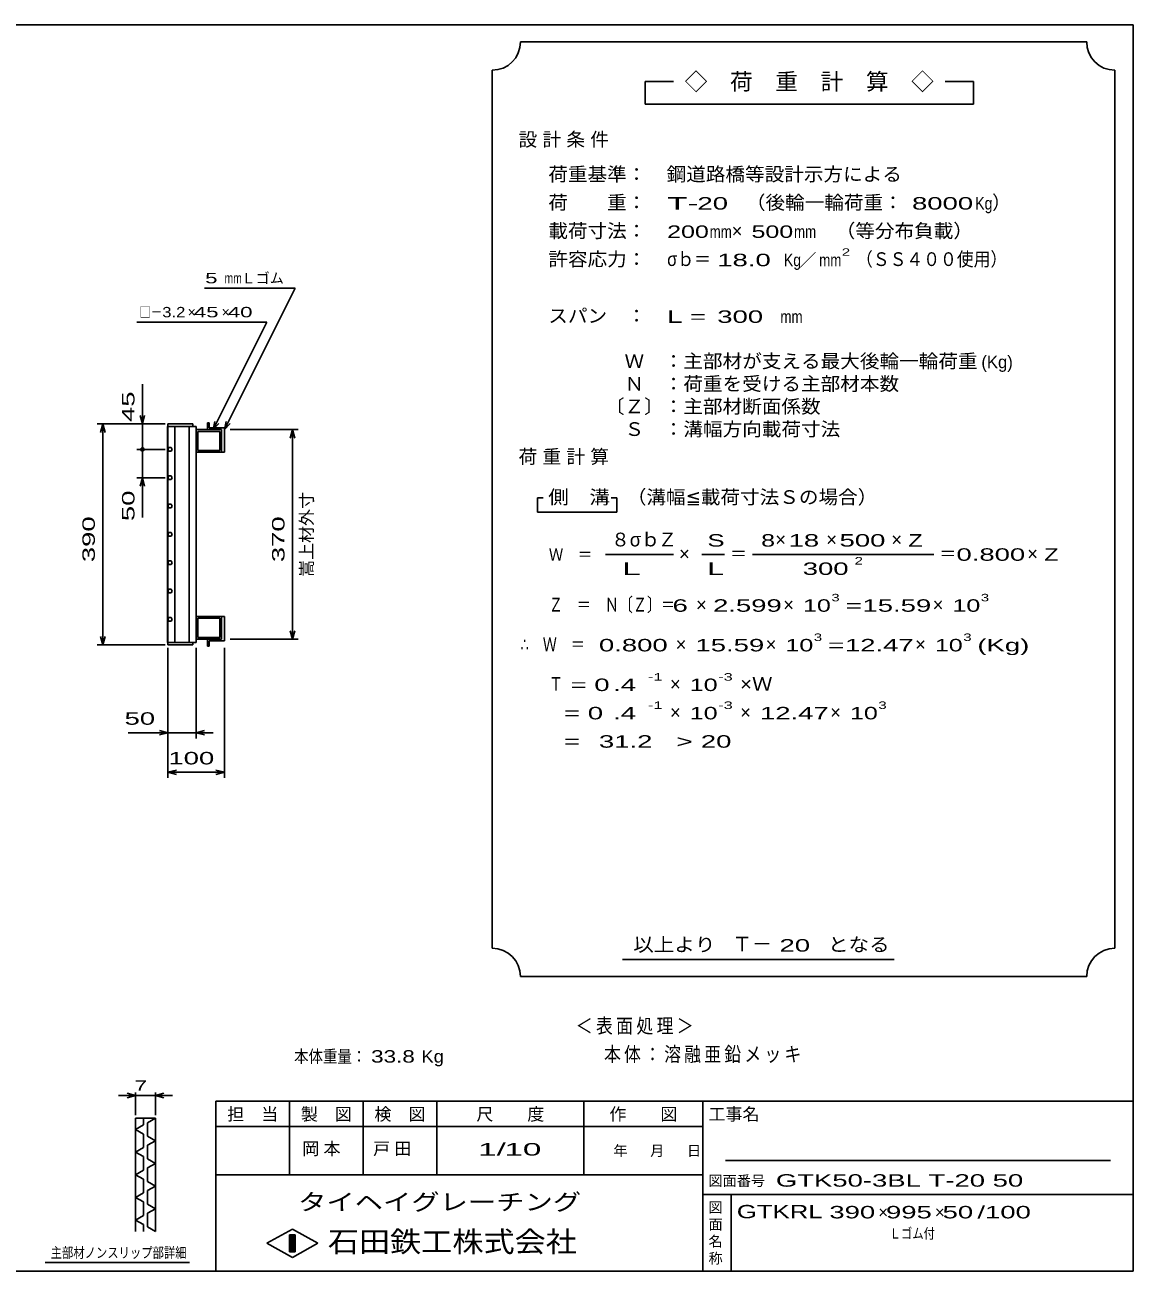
# Model space of a CAD drawing. Units: millimetres, scale not verified. Extents: x -1820 to 1731, y -1282 to 1054.
# Drawn here: x -227 to 1731, y -1146 to 1054 of the extents above; entities that cross this region are included whole.
import ezdxf
from ezdxf.enums import TextEntityAlignment as Align

# ---------------------------------------------------------------- set-up
doc = ezdxf.new("R2010")
doc.units = ezdxf.units.MM
doc.header["$LTSCALE"] = 10
for name, color, linetype, lineweight in [('0_2', 150, 'Continuous', 25), ('16', 3, 'Continuous', 25), ('22', 4, 'Continuous', 25), ('24', 2, 'Continuous', 25), ('32', 4, 'Continuous', 25)]:
    doc.layers.add(name, color=color, linetype=linetype, lineweight=lineweight)
doc.styles.add('ベクトル', font='')
doc.styles.get('ベクトル').set_extended_font_data('ベクトル')

msp = doc.modelspace()

# ---------------------------------------------------------------- linework, layer by layer
at = {"layer": '0_2'}
for p, q in [((-1729, 1053.5), (1731, 1053.5)), ((1731, 1053.5), (1731, -1146.5)), ((1731, -846.5), (111, -846.5)), ((111, -846.5), (111, -1146.5)), ((241, -846.5), (241, -976.5)), ((371, -976.5), (371, -846.5)), ((501, -846.5), (501, -976.5)), ((761, -976.5), (761, -846.5)), ((971, -846.5), (971, -1146.5)), ((971, -891.5), (111, -891.5)), ((1691, -951.5), (1011, -951.5)), ((111, -976.5), (971, -976.5)), ((971, -1011.5), (1731, -1011.5)), ((1021, -1146.5), (1021, -1011.5)), ((201, -1097.5), (246, -1072.5)), ((246, -1072.5), (291, -1097.5)), ((246, -1122.5), (201, -1097.5)), ((241, -1082.5), (251, -1082.5)), ((241, -1112.5), (241, -1082.5)), ((241, -1082.5), (243, -1082.5)), ((243, -1082.5), (243, -1112.5)), ((245, -1112.5), (245, -1082.5)), ((245, -1082.5), (247, -1082.5)), ((291, -1097.5), (246, -1122.5)), ((247, -1082.5), (247, -1112.5)), ((249, -1112.5), (249, -1082.5)), ((249, -1082.5), (251, -1082.5)), ((251, -1082.5), (251, -1112.5)), ((251, -1082.5), (251, -1112.5)), ((251, -1112.5), (241, -1112.5)), ((243, -1112.5), (245, -1112.5)), ((247, -1112.5), (249, -1112.5)), ((1731, -1146.5), (-1729, -1146.5))]:
    msp.add_line(p, q, dxfattribs=at)
at = {"layer": '16'}
for p, q in [((25.3, -36.5), (25.3, 344.5)), ((25.3, 344.5), (26, 344.5)), ((70, 349), (26, 349)), ((26, 349), (26, 344.5)), ((26, 344.5), (70, 344.5)), ((26, 344.5), (26, -36.5)), ((76, 344.5), (26, 344.5)), ((38.5, 344.5), (38.5, -36.5)), ((63.5, -36.5), (63.5, 344.5)), ((70, 344.5), (70, 349)), ((76, -36.5), (76, 344.5)), ((76, 339), (121, 339)), ((76, 299), (76, 339)), ((79, 336), (118, 336)), ((79, 302), (79, 336)), ((99, 351), (96, 351)), ((96, 351), (96, 339)), ((96, 339), (121, 339)), ((99, 342), (99, 351)), ((126, 342), (99, 342)), ((118, 336), (118, 302)), ((121, 339), (121, 299)), ((121, 339), (121, 299)), ((126, 299), (126, 342)), ((27.85, 307.24), (26, 303.98)), ((26, 303.98), (27.9, 300.74)), ((31.6, 307.26), (27.85, 307.24)), ((27.9, 300.74), (31.65, 300.76)), ((33.5, 304), (31.6, 307.26)), ((31.65, 300.76), (33.5, 304.02)), ((121, 299), (76, 299)), ((118, 302), (79, 302)), ((121, 299), (126, 299)), ((27.85, 257.24), (26, 253.98)), ((26, 253.98), (27.9, 250.74)), ((31.6, 257.26), (27.85, 257.24)), ((27.9, 250.74), (31.65, 250.76)), ((33.5, 254), (31.6, 257.26)), ((31.65, 250.76), (33.5, 254.02)), ((27.85, 207.24), (26, 203.98)), ((26, 203.98), (27.9, 200.74)), ((31.6, 207.26), (27.85, 207.24)), ((27.9, 200.74), (31.65, 200.76)), ((33.5, 204), (31.6, 207.26)), ((31.65, 200.76), (33.5, 204.02)), ((27.85, 157.24), (26, 153.98)), ((31.6, 157.26), (27.85, 157.24)), ((33.5, 154), (31.6, 157.26)), ((31.65, 150.76), (33.5, 154.02)), ((26, 153.98), (27.9, 150.74)), ((27.9, 150.74), (31.65, 150.76)), ((27.85, 107.24), (26, 103.98)), ((26, 103.98), (27.9, 100.74)), ((31.6, 107.26), (27.85, 107.24)), ((27.9, 100.74), (31.65, 100.76)), ((33.5, 104), (31.6, 107.26)), ((31.65, 100.76), (33.5, 104.02)), ((27.85, 57.24), (26, 53.98)), ((26, 53.98), (27.9, 50.74)), ((31.6, 57.26), (27.85, 57.24)), ((27.9, 50.74), (31.65, 50.76)), ((33.5, 54), (31.6, 57.26)), ((31.65, 50.76), (33.5, 54.02)), ((27.85, 7.24), (26, 3.98)), ((26, 3.98), (27.9, 0.74)), ((31.6, 7.26), (27.85, 7.24)), ((27.9, 0.74), (31.65, 0.76)), ((33.5, 4), (31.6, 7.26)), ((31.65, 0.76), (33.5, 4.02)), ((121, 9), (76, 9)), ((76, 9), (76, -31)), ((118, 6), (79, 6)), ((79, 6), (79, -28)), ((118, -28), (118, 6)), ((121, -31), (121, 9)), ((121, 9), (126, 9)), ((121, -31), (121, 9)), ((126, 9), (126, -34)), ((26, -36.5), (25.3, -36.5)), ((26, -36.5), (70, -36.5)), ((26, -41), (26, -36.5)), ((26, -36.5), (76, -36.5)), ((70, -41), (26, -41)), ((70, -36.5), (70, -41)), ((76, -31), (121, -31)), ((79, -28), (118, -28)), ((96, -43), (96, -31)), ((96, -31), (121, -31)), ((99, -43), (96, -43)), ((126, -34), (99, -34)), ((99, -34), (99, -43))]:
    msp.add_line(p, q, dxfattribs=at)
at = {"layer": '22'}
for p, q in [((91, 589), (251, 589)), ((126, 339), (251, 589)), ((-29, 529), (201, 529)), ((106, 339), (201, 529)), ((-19, 349), (-19, 419)), ((-19, 349), (-23, 364)), ((-15, 364), (-19, 349)), ((106, 339), (109, 353.6)), ((126, 339), (129, 353.6)), ((-99, 349), (21, 349)), ((-93, 334), (-89, 349)), ((-85, 334), (-89, 349)), ((-89, -41), (-89, 349)), ((21, 349), (-29, 349)), ((-19, 349), (-19, 304)), ((106, 339), (116, 350)), ((126, 339), (136, 350)), ((136, 339), (256, 339)), ((242, 324), (246, 339)), ((250, 324), (246, 339)), ((246, -31), (246, 339)), ((-29, 304), (21, 304)), ((-19, 254), (-19, 304)), ((-29, 254), (21, 254)), ((-23, 239), (-19, 254)), ((-15, 239), (-19, 254)), ((-19, 184), (-19, 254)), ((246, -31), (242, -16)), ((246, -31), (250, -16)), ((-99, -41), (21, -41)), ((-89, -41), (-93, -26)), ((-89, -41), (-85, -26)), ((136, -31), (256, -31)), ((26, -206), (26, -46)), ((26, -276), (26, -46)), ((76, -206), (76, -46)), ((126, -276), (126, -46)), ((-44, -196), (26, -196)), ((26, -196), (11, -192)), ((11, -200), (26, -196)), ((26, -196), (76, -196)), ((76, -196), (91, -192)), ((91, -200), (76, -196)), ((76, -196), (106, -196)), ((26, -266), (41, -262)), ((126, -266), (111, -262)), ((41, -270), (26, -266)), ((26, -266), (126, -266)), ((111, -270), (126, -266))]:
    msp.add_line(p, q, dxfattribs=at)
msp.add_circle((-19, 304), 3, dxfattribs=at)
at = {"layer": '24', "color": 4}
for p, q in [((1649, 1023.5), (649, 1023.5)), ((599, 973.5), (599, -576.5)), ((1699, -576.5), (1699, 973.5)), ((919, 953.5), (869, 953.5)), ((869, 953.5), (869, 913.5)), ((1449, 953.5), (1399, 953.5)), ((1449, 913.5), (1449, 953.5)), ((869, 913.5), (1449, 913.5)), ((689, 218.5), (679, 218.5)), ((679, 218.5), (679, 193.5)), ((819, 218.5), (809, 218.5)), ((819, 193.5), (819, 218.5)), ((679, 193.5), (819, 193.5)), ((799, 118.5), (919, 118.5)), ((969, 118.5), (1009, 118.5)), ((1059, 118.5), (1379, 118.5)), ((829, -596.5), (1309, -596.5)), ((649, -626.5), (1649, -626.5))]:
    msp.add_line(p, q, dxfattribs=at)
for centre, start, end in [((599, 1023.5), 270, 0), ((1699, 1023.5), 180, 270), ((599, -626.5), 0, 90), ((1699, -626.5), 90, 180)]:
    msp.add_arc(centre, 50, start, end, dxfattribs=at)
at = {"layer": '32'}
for p, q in [((-31, -836.5), (-46, -832.5)), ((-31, -871.5), (-31, -831.5)), ((4, -831.5), (4, -871.5)), ((4, -836.5), (19, -832.5)), ((-31, -836.5), (-61, -836.5)), ((-46, -840.5), (-31, -836.5)), ((-31, -836.5), (4, -836.5)), ((19, -840.5), (4, -836.5)), ((4, -836.5), (34, -836.5)), ((-31, -876.5), (4, -876.5)), ((-31, -1076.5), (-31, -876.5)), ((-17, -876.5), (-17, -888.5)), ((4, -876.5), (-10, -884.5)), ((4, -876.5), (4, -1076.5)), ((-17, -888.5), (-31, -896.5)), ((-31, -896.5), (-17, -904.5)), ((-10, -884.5), (-10, -908.5)), ((-17, -904.5), (-17, -928.5)), ((-10, -908.5), (4, -916.5)), ((4, -916.5), (-10, -924.5)), ((-17, -928.5), (-31, -936.5)), ((-31, -936.5), (-17, -944.5)), ((-17, -944.5), (-17, -968.5)), ((-10, -924.5), (-10, -948.5)), ((-10, -948.5), (4, -956.5)), ((4, -956.5), (-10, -964.5)), ((-10, -964.5), (-10, -988.5)), ((-17, -968.5), (-31, -976.5)), ((-31, -976.5), (-17, -984.5)), ((-17, -984.5), (-17, -1008.5)), ((-10, -988.5), (4, -996.5)), ((-17, -1008.5), (-31, -1016.5)), ((4, -996.5), (-10, -1004.5)), ((-10, -1004.5), (-10, -1028.5)), ((-31, -1016.5), (-17, -1024.5)), ((-17, -1024.5), (-17, -1048.5)), ((-10, -1028.5), (4, -1036.5)), ((-17, -1048.5), (-31, -1056.5)), ((4, -1036.5), (-10, -1044.5)), ((-10, -1044.5), (-10, -1068.5)), ((-31, -1056.5), (-17, -1064.5)), ((-17, -1064.5), (-17, -1076.5)), ((-10, -1068.5), (4, -1076.5)), ((64, -1131.5), (-191, -1131.5))]:
    msp.add_line(p, q, dxfattribs=at)

# ---------------------------------------------------------------- texts
at = {"layer": '0_2', "style": 'ベクトル'}
for s, height, p in [('担\u3000当', 21.99, (131, -869.5)), ('製\u3000図', 21.99, (261, -869.5)), ('検\u3000図', 21.99, (391, -869.5)), ('尺\u3000\u3000度', 21.99, (571, -869.5)), ('作\u3000\u3000図', 21.99, (806, -869.5)), ('工事名', 21.99, (981, -869.5)), ('年', 18.33, (813, -934)), ('月', 18.33, (878, -934)), ('日', 18.33, (943, -934)), ('図面番号', 18.33, (981, -987)), ('図', 18.33, (981, -1034)), ('面', 18.33, (981, -1064)), ('名', 18.33, (981, -1094)), ('称', 18.33, (981, -1124))]:
    msp.add_text(s, height=height, dxfattribs=at).set_placement(p, align=Align.MIDDLE_LEFT)
at = {"layer": '0_2', "color": 222, "style": 'ベクトル'}
for s, height, width, p in [('タイヘイグレーチング', 29.33, 1.25, (256, -1024.5)), ('石田鉄工株式会社', 36.66, 1.1, (308.5, -1094.5))]:
    msp.add_text(s, height=height, dxfattribs=dict(at, width=width)).set_placement(p, align=Align.MIDDLE_LEFT)
at = {"layer": '22', "color": 2, "style": 'ベクトル'}
for s, height, p in [('Ｌゴム', 18.33, (156, 606.5)), ('×', 18.33, (61, 546.5)), ('×', 18.33, (121, 546.5)), ('×', 21.99, (1281, -1042.5)), ('×', 21.99, (1381, -1042.5))]:
    msp.add_text(s, height=height, dxfattribs=at).set_placement(p, align=Align.MIDDLE_LEFT)
for s, height, width, p in [(' 5 ', 18.33, 1.6, (81, 606.5)), ('mm', 18.33, 0.75, (126, 606.5)), ('□－', 18.33, 0.8, (-24, 546.5)), ('3.2', 18.33, 1.2, (16, 546.5)), (' 45 ', 18.33, 1.6, (61, 546.5)), (' 40 ', 18.33, 1.6, (121, 546.5)), (' 50 ', 21.99, 1.65, (-64, -171)), (' 100 ', 21.99, 1.65, (13.5, -241)), ('本体重量：', 21.99, 0.85, (249, -767.5)), (' 33.8', 21.99, 1.35, (374, -767.5)), ('Kg', 21.99, 1.1, (474, -767.5)), ('1/', 21.99, 2, (574, -931.5)), (' 10 ', 21.99, 2, (604, -931.5)), ('GTK50-3BL T-20 50         ', 21.99, 1.65, (1100, -986.5)), ('GTKRL', 23.46, 1.45, (1031, -1041.5)), (' 390 ', 21.99, 1.65, (1181, -1042.5)), (' 995 ', 21.99, 1.65, (1281, -1042.5)), (' 50 ', 21.99, 1.65, (1381, -1042.5)), ('/', 21.99, 1.65, (1456, -1042.5)), (' 100 ', 21.99, 1.65, (1456, -1042.5)), ('Ｌゴム付', 18.33, 0.8, (1301, -1080))]:
    msp.add_text(s, height=height, dxfattribs=dict(at, width=width)).set_placement(p, align=Align.MIDDLE_LEFT)
at = {"layer": '22', "color": 2, "style": 'ベクトル', "width": 1.65}
for s, p in [(' 45 ', (-44, 339)), (' 50 ', (-44, 164)), (' 390 ', (-114, 91.5)), (' 370', (221, 91.5))]:
    msp.add_text(s, height=21.99, rotation=90, dxfattribs=at).set_placement(p, align=Align.MIDDLE_LEFT)
at = {"layer": '22', "color": 2, "style": 'ベクトル'}
msp.add_text('嵩上材外寸', height=21.99, rotation=90, dxfattribs=at).set_placement((271, 79), align=Align.MIDDLE_LEFT)
at = {"layer": '22', "color": 2, "attachment_point": 4, "style": 'ベクトル'}
for s, insert, char_height in [('\\T1.2;\\W0.85;＜表面処理＞', (746.5, -715), 25.66), ('\\T1.19;\\W0.85;本体：溶融亜鉛メッキ', (796.5, -765), 25.66), ('\\T1.25;岡本\u3000', (263.5, -931.5), 21.99), ('\\T1.25;戸田\u3000', (388.5, -931.5), 21.99)]:
    msp.add_mtext(s, dxfattribs=dict(at, insert=insert, char_height=char_height))
at = {"layer": '24', "style": 'ベクトル'}
for s, height, p in [('◇\u3000荷\u3000重\u3000計\u3000算\u3000◇', 29.33, (939, 953.5)), ('）', 24.19, (1482, 740)), ('×', 24.19, (1022, 690)), ('／', 21.99, (1141.5, 638.5)), ('(Kg)', 21.99, (1463, 458.5)), ('８', 24.19, (809, 145)), ('σｂ', 24.19, (842, 145)), ('Ｚ', 24.19, (892, 145)), ('×', 24.19, (1099, 145)), ('×', 24.19, (1189, 145)), ('×', 24.19, (1304, 145)), ('×', 24.19, (929, 120)), ('×', 24.19, (1544, 120)), ('×', 24.19, (959, 30)), ('×', 24.19, (1113, 30)), ('×', 24.19, (1377, 30)), ('×', 24.19, (923, -40)), ('×', 24.19, (1082, -40)), ('×', 24.19, (1346, -40)), ('×', 24.19, (913, -110)), ('×', 24.19, (913, -160)), ('×', 24.19, (1037, -160)), ('×', 24.19, (1196, -160)), ('Ｔ－', 25.66, (1023, -569))]:
    msp.add_text(s, height=height, dxfattribs=at).set_placement(p, align=Align.MIDDLE_LEFT)
for s, height, width, p in [('荷重基準：\u3000', 24.19, 1.05, (698, 790)), ('鋼道路橋等設計示方による', 24.19, 1.05, (907, 790)), ('荷\u3000\u3000重：\u3000', 24.19, 1.05, (698, 740)), ('T-', 21.99, 2, (908, 738.5)), (' 20 ', 21.99, 1.65, (948, 738.5)), ('（後輪一輪荷重：', 24.19, 1.05, (1047, 740)), (' 8000', 21.99, 1.65, (1327, 738.5)), ('Kg', 21.99, 0.85, (1452, 738.5)), ('載荷寸法：\u3000', 24.19, 1.05, (698, 690)), ('\u3000（等分布負載）', 24.19, 1.05, (1171, 690)), ('200', 21.99, 1.5, (908, 688.5)), ('mm', 21.99, 0.8, (983, 688.5)), ('500', 21.99, 1.5, (1057, 688.5)), ('mm', 21.99, 0.8, (1132, 688.5)), ('許容応力：\u3000', 24.19, 1.05, (698, 640)), ('σｂ＝', 24.19, 0.9, (908, 640)), (' 18.0', 21.99, 1.65, (983, 638.5)), ('Kg', 21.99, 0.85, (1114, 638.5)), ('mm', 21.99, 0.8, (1176.5, 638.5)), ('2', 13.2, 1.5, (1216.5, 652.5)), ('（ＳＳ４００使用）', 24.19, 0.9, (1241.5, 640)), ('スパン\u3000：\u3000', 24.19, 1.05, (698, 540)), ('L =', 21.99, 1.65, (908, 538.5)), (' 300 ', 21.99, 1.65, (983, 538.5)), ('mm', 21.99, 0.8, (1108, 538.5)), ('\u3000Ｗ\u3000：主部材が支える最大後輪一輪荷重', 24.19, 1.05, (798, 460)), ('\u3000Ｎ\u3000：荷重を受ける主部材本数', 24.19, 1.05, (798, 420)), ('〔Ｚ〕：主部材断面係数', 24.19, 1.05, (798, 380)), ('\u3000Ｓ\u3000：溝幅方向載荷寸法', 24.19, 1.05, (798, 340)), ('側\u3000溝', 24.19, 1.1, (698, 220)), ('\u3000（溝幅≦載荷寸法Ｓの場合）', 24.19, 1.05, (802, 220)), ('S', 21.99, 1.55, (979, 143.5)), ('8', 21.99, 1.5, (1074, 143.5)), (' 18 ', 21.99, 1.65, (1109, 143.5)), (' 500 ', 21.99, 1.65, (1199, 143.5)), ('Z', 21.99, 1.4, (1334, 143.5)), ('Ｗ\u3000＝', 21.99, 0.85, (699, 118.5)), ('＝', 24.19, 0.9, (1019, 120)), ('2', 13.2, 1.5, (1239, 107.5)), ('＝', 24.19, 0.9, (1389, 120)), ('0.800', 21.99, 1.65, (1419, 118.5)), ('Z', 21.99, 1.4, (1574, 118.5)), ('L', 21.99, 1.8, (979, 93.5)), (' 300 ', 21.99, 1.65, (1134, 93.5)), ('Ｚ\u3000＝\u3000Ｎ〔Ｚ〕＝', 24.19, 0.75, (699, 30)), ('3', 13.2, 1.5, (1198, 42.5)), ('3', 13.2, 1.5, (1462, 42.5)), (' 6 ', 21.99, 1.65, (904, 28.5)), ('2.599', 21.99, 1.65, (989, 28.5)), ('10', 21.99, 1.5, (1148, 28.5)), ('=', 21.99, 1.7, (1223, 28.5)), ('15.59', 21.99, 1.65, (1253, 28.5)), ('10', 21.99, 1.5, (1412, 28.5)), ('3', 13.2, 1.5, (1167, -27.5)), ('3', 13.2, 1.5, (1431, -27.5)), ('∴\u3000Ｗ\u3000＝', 24.19, 0.75, (649, -40)), (' 0.800', 21.99, 1.65, (774, -41.5)), ('15.59', 21.99, 1.65, (958, -41.5)), ('10', 21.99, 1.5, (1117, -41.5)), ('=', 21.99, 1.7, (1192, -41.5)), ('12.47', 21.99, 1.65, (1222, -41.5)), ('10', 21.99, 1.5, (1381, -41.5)), ('(Kg)', 21.99, 1.65, (1456, -41.5)), ('Ｔ', 24.19, 0.75, (699, -110)), (' = 0', 21.99, 1.65, (724, -111.5)), (' .4 ', 21.99, 1.65, (799, -111.5)), ('-1', 13.2, 1.65, (874, -97.5)), ('10', 21.99, 1.5, (948, -111.5)), ('-3', 13.2, 1.65, (998, -97.5)), ('×Ｗ', 24.19, 1.1, (1037, -110)), ('  = 0', 21.99, 1.65, (699, -161.5)), (' .4 ', 21.99, 1.65, (799, -161.5)), ('-1', 13.2, 1.65, (874, -147.5)), ('10', 21.99, 1.5, (948, -161.5)), ('-3', 13.2, 1.65, (998, -147.5)), ('12.47', 21.99, 1.65, (1072, -161.5)), ('10', 21.99, 1.5, (1231, -161.5)), ('3', 13.2, 1.5, (1281, -147.5)), ('  =', 21.99, 1.65, (699, -211.5)), (' 31.2', 21.99, 1.65, (774, -211.5)), ('>', 21.99, 1.7, (924, -211.5)), (' 20 ', 21.99, 1.65, (954, -211.5)), ('以上より\u3000', 24.19, 1.1, (848, -570)), (' 20 ', 21.99, 1.65, (1093, -571.5)), ('となる', 24.19, 1.1, (1192, -570))]:
    msp.add_text(s, height=height, dxfattribs=dict(at, width=width)).set_placement(p, align=Align.MIDDLE_LEFT)
at = {"layer": '24', "attachment_point": 4, "style": 'ベクトル'}
for s, insert, char_height in [('\\T1.28;設計条件', (645.5, 850), 24.19), ('\\T1.28;荷重計算', (645.5, 290), 24.19), ('\\T1.5;\\W2;\\~L\\~', (804, 93.5), 21.99)]:
    msp.add_mtext(s, dxfattribs=dict(at, insert=insert, char_height=char_height))
at = {"layer": '32', "color": 2, "style": 'ベクトル'}
for s, width, p in [(' 7 ', 1.6, (-43.5, -819)), ('主部材ノンスリップ部詳細', 0.8, (-181, -1114))]:
    msp.add_text(s, height=18.33, dxfattribs=dict(at, width=width)).set_placement(p, align=Align.MIDDLE_LEFT)

doc.saveas('drawing.dxf')
